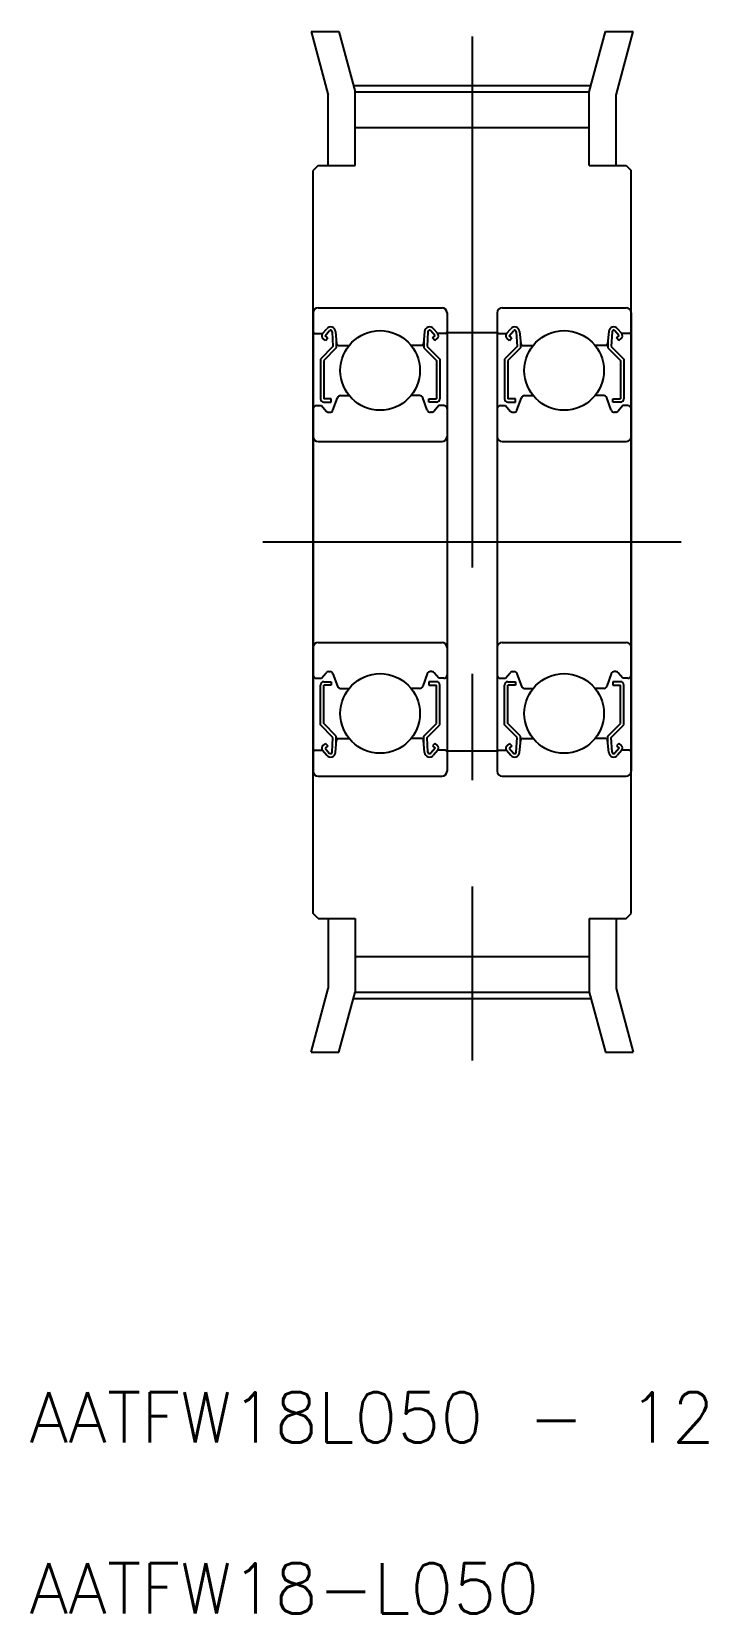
# Model space of a CAD drawing. Extents: x 22 to 62.4, y 0.3 to 94.8.
import ezdxf
from ezdxf.enums import TextEntityAlignment as Align

# ---------------------------------------------------------------- set-up
doc = ezdxf.new("R2010")
doc.units = 0
doc.linetypes.add('CENTER', pattern=[50.8, 31.75, -6.35, 6.35, -6.35])
doc.layers.get('0').update_dxf_attribs({"linetype": 'CONTINUOUS'})
doc.layers.add('CENTER', color=1, linetype='CONTINUOUS')
doc.styles.get("Standard").update_dxf_attribs({"font": 'txt.shx', "bigfont": 'bigfont.shx'})

msp = doc.modelspace()

# ---------------------------------------------------------------- linework, layer by layer
at = {"color": 7, "linetype": 'CONTINUOUS'}
for p, q in [((38.689, 94.848), (40.345, 94.848)), ((38.689, 94.848), (39.709, 91.042)), ((40.345, 94.848), (41.309, 91.253)), ((55.309, 91.253), (56.272, 94.848)), ((56.272, 94.848), (57.928, 94.848)), ((56.909, 91.042), (57.928, 94.848)), ((39.709, 86.848), (39.709, 91.042)), ((41.309, 86.848), (41.309, 91.253)), ((41.309, 91.253), (55.309, 91.253)), ((55.309, 86.848), (55.309, 91.253)), ((56.909, 86.848), (56.909, 91.042)), ((41.309, 89.123), (55.309, 89.123)), ((39.109, 86.848), (38.809, 86.548)), ((38.809, 42.148), (38.809, 86.548)), ((39.109, 86.848), (41.309, 86.848)), ((55.309, 86.848), (57.509, 86.848)), ((57.509, 86.848), (57.809, 86.548)), ((57.809, 42.148), (57.809, 86.548)), ((38.809, 78.048), (38.809, 50.648)), ((39.109, 78.348), (46.509, 78.348)), ((46.809, 78.048), (46.809, 50.648)), ((49.809, 78.048), (49.809, 50.648)), ((50.109, 78.348), (57.509, 78.348)), ((57.809, 78.048), (57.809, 50.648)), ((38.909, 76.798), (39.369, 76.798)), ((39.369, 76.798), (39.618, 77.095)), ((39.522, 76.669), (39.772, 76.967)), ((39.675, 76.541), (39.522, 76.669)), ((39.948, 76.908), (39.992, 76.031)), ((40.147, 76.929), (40.212, 76.189)), ((45.47, 76.929), (45.406, 76.189)), ((45.669, 76.908), (45.626, 76.031)), ((46.096, 76.669), (45.845, 76.967)), ((45.943, 76.541), (46.096, 76.669)), ((46.249, 76.798), (45.999, 77.095)), ((46.709, 76.798), (46.249, 76.798)), ((49.809, 76.848), (46.809, 76.848)), ((49.909, 76.798), (50.369, 76.798)), ((50.369, 76.798), (50.618, 77.095)), ((50.522, 76.669), (50.772, 76.967)), ((50.675, 76.541), (50.522, 76.669)), ((50.948, 76.908), (50.992, 76.031)), ((51.147, 76.929), (51.212, 76.189)), ((56.47, 76.929), (56.406, 76.189)), ((56.669, 76.908), (56.626, 76.031)), ((57.096, 76.669), (56.845, 76.967)), ((56.943, 76.541), (57.096, 76.669)), ((57.249, 76.798), (56.999, 77.095)), ((57.709, 76.798), (57.249, 76.798)), ((39.992, 76.031), (39.242, 75.281)), ((39.547, 76.388), (39.394, 76.516)), ((40.192, 75.948), (39.442, 75.198)), ((39.547, 76.388), (39.675, 76.541)), ((40.192, 76.418), (40.192, 75.948)), ((40.311, 76.098), (40.959, 76.098)), ((45.306, 76.098), (44.658, 76.098)), ((45.426, 76.418), (45.426, 75.948)), ((45.426, 75.948), (46.176, 75.198)), ((45.626, 76.031), (46.376, 75.281)), ((46.071, 76.388), (45.943, 76.541)), ((46.071, 76.388), (46.224, 76.516)), ((50.992, 76.031), (50.242, 75.281)), ((50.547, 76.388), (50.394, 76.516)), ((51.192, 75.948), (50.442, 75.198)), ((50.547, 76.388), (50.675, 76.541)), ((51.192, 76.418), (51.192, 75.948)), ((51.311, 76.098), (51.959, 76.098)), ((56.306, 76.098), (55.658, 76.098)), ((56.426, 76.418), (56.426, 75.948)), ((56.426, 75.948), (57.176, 75.198)), ((56.626, 76.031), (57.376, 75.281)), ((57.071, 76.388), (56.943, 76.541)), ((57.071, 76.388), (57.224, 76.516)), ((39.242, 75.281), (39.242, 72.898)), ((39.442, 75.198), (39.442, 72.898)), ((46.176, 75.198), (46.176, 72.898)), ((46.376, 75.281), (46.376, 72.898)), ((50.242, 75.281), (50.242, 72.898)), ((50.442, 75.198), (50.442, 72.898)), ((57.176, 75.198), (57.176, 72.898)), ((57.376, 75.281), (57.376, 72.898)), ((39.892, 72.898), (39.442, 72.898)), ((39.892, 72.698), (39.892, 72.898)), ((39.99, 72.229), (40.259, 72.966)), ((40.447, 73.098), (40.959, 73.098)), ((45.171, 73.098), (44.658, 73.098)), ((45.627, 72.229), (45.358, 72.966)), ((45.726, 72.698), (45.726, 72.898)), ((45.726, 72.898), (46.176, 72.898)), ((50.892, 72.898), (50.442, 72.898)), ((50.892, 72.698), (50.892, 72.898)), ((50.99, 72.229), (51.259, 72.966)), ((51.447, 73.098), (51.959, 73.098)), ((56.171, 73.098), (55.658, 73.098)), ((56.627, 72.229), (56.358, 72.966)), ((56.726, 72.898), (57.176, 72.898)), ((56.726, 72.698), (56.726, 72.898)), ((39.009, 72.498), (39.309, 72.498)), ((39.309, 72.498), (39.584, 72.169)), ((39.442, 72.698), (39.892, 72.698)), ((39.737, 72.098), (39.803, 72.098)), ((46.176, 72.698), (45.726, 72.698)), ((45.88, 72.098), (45.815, 72.098)), ((46.309, 72.498), (46.033, 72.169)), ((46.609, 72.498), (46.309, 72.498)), ((50.009, 72.498), (50.309, 72.498)), ((50.309, 72.498), (50.584, 72.169)), ((50.442, 72.698), (50.892, 72.698)), ((50.737, 72.098), (50.803, 72.098)), ((57.176, 72.698), (56.726, 72.698)), ((56.88, 72.098), (56.815, 72.098)), ((57.309, 72.498), (57.033, 72.169)), ((57.609, 72.498), (57.309, 72.498)), ((39.109, 70.348), (46.509, 70.348)), ((50.109, 70.348), (57.509, 70.348)), ((39.109, 58.348), (46.509, 58.348)), ((50.109, 58.348), (57.509, 58.348)), ((39.009, 56.198), (39.309, 56.198)), ((39.242, 53.415), (39.242, 55.798)), ((39.309, 56.198), (39.584, 56.526)), ((39.442, 55.998), (39.892, 55.998)), ((39.892, 55.798), (39.442, 55.798)), ((39.442, 53.498), (39.442, 55.798)), ((39.737, 56.598), (39.803, 56.598)), ((39.892, 55.998), (39.892, 55.798)), ((39.99, 56.466), (40.259, 55.729)), ((45.627, 56.466), (45.358, 55.729)), ((46.176, 55.998), (45.726, 55.998)), ((45.726, 55.998), (45.726, 55.798)), ((45.726, 55.798), (46.176, 55.798)), ((45.88, 56.598), (45.815, 56.598)), ((46.309, 56.198), (46.033, 56.526)), ((46.176, 53.498), (46.176, 55.798)), ((46.609, 56.198), (46.309, 56.198)), ((46.376, 53.415), (46.376, 55.798)), ((50.009, 56.198), (50.309, 56.198)), ((50.242, 53.415), (50.242, 55.798)), ((50.309, 56.198), (50.584, 56.526)), ((50.442, 55.998), (50.892, 55.998)), ((50.442, 53.498), (50.442, 55.798)), ((50.892, 55.798), (50.442, 55.798)), ((50.737, 56.598), (50.803, 56.598)), ((50.892, 55.998), (50.892, 55.798)), ((50.99, 56.466), (51.259, 55.729)), ((56.627, 56.466), (56.358, 55.729)), ((56.726, 55.998), (56.726, 55.798)), ((57.176, 55.998), (56.726, 55.998)), ((56.726, 55.798), (57.176, 55.798)), ((56.88, 56.598), (56.815, 56.598)), ((57.309, 56.198), (57.033, 56.526)), ((57.176, 53.498), (57.176, 55.798)), ((57.609, 56.198), (57.309, 56.198)), ((57.376, 53.415), (57.376, 55.798)), ((40.447, 55.598), (40.959, 55.598)), ((40.575, 55.598), (40.575, 55.598)), ((40.703, 55.598), (40.703, 55.598)), ((45.171, 55.598), (44.658, 55.598)), ((51.447, 55.598), (51.959, 55.598)), ((51.575, 55.598), (51.575, 55.598)), ((51.703, 55.598), (51.703, 55.598)), ((56.171, 55.598), (55.658, 55.598)), ((39.992, 52.665), (39.242, 53.415)), ((40.192, 52.748), (39.442, 53.498)), ((45.426, 52.748), (46.176, 53.498)), ((45.626, 52.665), (46.376, 53.415)), ((50.992, 52.665), (50.242, 53.415)), ((51.192, 52.748), (50.442, 53.498)), ((56.426, 52.748), (57.176, 53.498)), ((56.626, 52.665), (57.376, 53.415)), ((39.547, 52.308), (39.394, 52.18)), ((39.675, 52.155), (39.522, 52.027)), ((39.522, 52.027), (39.772, 51.728)), ((39.547, 52.308), (39.675, 52.155)), ((39.948, 51.788), (39.992, 52.665)), ((40.147, 51.767), (40.212, 52.506)), ((40.192, 52.278), (40.192, 52.748)), ((40.311, 52.598), (40.959, 52.598)), ((45.306, 52.598), (44.658, 52.598)), ((45.47, 51.767), (45.406, 52.506)), ((45.426, 52.278), (45.426, 52.748)), ((45.669, 51.788), (45.626, 52.665)), ((46.096, 52.027), (45.845, 51.728)), ((46.071, 52.308), (45.943, 52.155)), ((45.943, 52.155), (46.096, 52.027)), ((46.071, 52.308), (46.224, 52.18)), ((50.547, 52.308), (50.394, 52.18)), ((50.675, 52.155), (50.522, 52.027)), ((50.522, 52.027), (50.772, 51.728)), ((50.547, 52.308), (50.675, 52.155)), ((50.948, 51.788), (50.992, 52.665)), ((51.147, 51.767), (51.212, 52.506)), ((51.192, 52.278), (51.192, 52.748)), ((51.311, 52.598), (51.959, 52.598)), ((56.306, 52.598), (55.658, 52.598)), ((56.47, 51.767), (56.406, 52.506)), ((56.426, 52.278), (56.426, 52.748)), ((56.669, 51.788), (56.626, 52.665)), ((57.096, 52.027), (56.845, 51.728)), ((57.071, 52.308), (56.943, 52.155)), ((56.943, 52.155), (57.096, 52.027)), ((57.071, 52.308), (57.224, 52.18)), ((38.909, 51.898), (39.369, 51.898)), ((39.369, 51.898), (39.618, 51.6)), ((46.249, 51.898), (45.999, 51.6)), ((46.709, 51.898), (46.249, 51.898)), ((49.809, 51.848), (46.809, 51.848)), ((49.909, 51.898), (50.369, 51.898)), ((50.369, 51.898), (50.618, 51.6)), ((57.249, 51.898), (56.999, 51.6)), ((57.709, 51.898), (57.249, 51.898)), ((39.109, 50.348), (46.509, 50.348)), ((50.109, 50.348), (57.509, 50.348)), ((39.109, 41.848), (38.809, 42.148)), ((39.109, 41.848), (41.309, 41.848)), ((39.709, 41.848), (39.709, 37.653)), ((41.309, 41.848), (41.309, 37.443)), ((55.309, 41.848), (57.509, 41.848)), ((55.309, 41.848), (55.309, 37.443)), ((56.909, 41.848), (56.909, 37.653)), ((57.509, 41.848), (57.809, 42.148)), ((41.309, 39.573), (55.309, 39.573)), ((38.689, 33.848), (39.709, 37.653)), ((40.345, 33.848), (41.309, 37.443)), ((41.309, 37.443), (55.309, 37.443)), ((55.309, 37.443), (56.272, 33.848)), ((56.909, 37.653), (57.928, 33.848)), ((38.689, 33.848), (40.345, 33.848)), ((56.272, 33.848), (57.928, 33.848))]:
    msp.add_line(p, q, dxfattribs=at)
for centre in [(42.809, 74.598), (53.809, 74.598), (42.809, 54.098), (53.809, 54.098)]:
    msp.add_circle(centre, 2.381, dxfattribs=at)
for centre, radius, start, end in [((39.109, 78.048), 0.3, 90, 180), ((46.509, 78.048), 0.3, 0, 90), ((50.109, 78.048), 0.3, 90, 180), ((57.509, 78.048), 0.3, 0, 90), ((38.909, 76.898), 0.1, 180, 270), ((39.522, 76.669), 0.2, 140.00197, 230.08631), ((39.848, 76.902), 0.3, 4.99676, 140.00197), ((39.849, 76.903), 0.1, 2.81979, 140.00215), ((45.769, 76.902), 0.3, 39.99803, 175.00324), ((45.769, 76.903), 0.1, 39.99785, 177.18021), ((46.095, 76.669), 0.2, 309.91369, 39.99803), ((46.709, 76.898), 0.1, 270, 0), ((49.909, 76.898), 0.1, 180, 270), ((50.522, 76.669), 0.2, 140.00197, 230.08631), ((50.848, 76.902), 0.3, 4.99676, 140.00197), ((50.849, 76.903), 0.1, 2.81979, 140.00215), ((56.769, 76.902), 0.3, 39.99803, 175.00324), ((56.769, 76.903), 0.1, 39.99785, 177.18021), ((57.095, 76.669), 0.2, 309.91369, 39.99803), ((57.709, 76.898), 0.1, 270, 0), ((40.311, 76.198), 0.1, 184.99676, 269.99912), ((45.306, 76.198), 0.1, 270.00088, 355.00324), ((51.311, 76.198), 0.1, 184.99676, 269.99912), ((56.306, 76.198), 0.1, 270.00088, 355.00324), ((39.442, 72.898), 0.2, 180, 270), ((40.447, 72.898), 0.2, 90, 159.99165), ((45.171, 72.898), 0.2, 20.00835, 90), ((46.176, 72.898), 0.2, 270, 0), ((50.442, 72.898), 0.2, 180, 270), ((51.447, 72.898), 0.2, 90, 159.99165), ((56.171, 72.898), 0.2, 20.00835, 90), ((57.176, 72.898), 0.2, 270, 0), ((39.009, 72.298), 0.2, 90, 180), ((39.737, 72.298), 0.2, 219.9952, 270), ((39.803, 72.298), 0.2, 270, 339.99165), ((45.815, 72.298), 0.2, 200.00835, 270), ((45.88, 72.298), 0.2, 270, 320.0048), ((46.609, 72.298), 0.2, 0, 90), ((50.009, 72.298), 0.2, 90, 180), ((50.737, 72.298), 0.2, 219.9952, 270), ((50.803, 72.298), 0.2, 270, 339.99165), ((56.815, 72.298), 0.2, 200.00835, 270), ((56.88, 72.298), 0.2, 270, 320.0048), ((57.609, 72.298), 0.2, 0, 90), ((39.109, 70.648), 0.3, 180, 270), ((46.509, 70.648), 0.3, 270, 0), ((50.109, 70.648), 0.3, 180, 270), ((57.509, 70.648), 0.3, 270, 0), ((39.109, 58.048), 0.3, 90, 180), ((46.509, 58.048), 0.3, 0, 90), ((50.109, 58.048), 0.3, 90, 180), ((57.509, 58.048), 0.3, 0, 90), ((39.009, 56.398), 0.2, 180, 270), ((39.442, 55.798), 0.2, 90, 180), ((39.737, 56.398), 0.2, 90, 140.0048), ((39.803, 56.398), 0.2, 20.00835, 90), ((45.815, 56.398), 0.2, 90, 159.99165), ((45.88, 56.398), 0.2, 39.9952, 90), ((46.176, 55.798), 0.2, 0, 90), ((46.609, 56.398), 0.2, 270, 0), ((50.009, 56.398), 0.2, 180, 270), ((50.442, 55.798), 0.2, 90, 180), ((50.737, 56.398), 0.2, 90, 140.0048), ((50.803, 56.398), 0.2, 20.00835, 90), ((56.815, 56.398), 0.2, 90, 159.99165), ((56.88, 56.398), 0.2, 39.9952, 90), ((57.176, 55.798), 0.2, 0, 90), ((57.609, 56.398), 0.2, 270, 0), ((40.447, 55.798), 0.2, 200.00835, 270), ((45.171, 55.798), 0.2, 270, 339.99165), ((51.447, 55.798), 0.2, 200.00835, 270), ((56.171, 55.798), 0.2, 270, 339.99165), ((39.522, 52.026), 0.2, 129.91369, 219.99803), ((40.311, 52.498), 0.1, 90.00088, 175.00324), ((45.306, 52.498), 0.1, 4.99676, 89.99912), ((46.095, 52.026), 0.2, 320.00197, 50.08631), ((50.522, 52.026), 0.2, 129.91369, 219.99803), ((51.311, 52.498), 0.1, 90.00088, 175.00324), ((56.306, 52.498), 0.1, 4.99676, 89.99912), ((57.095, 52.026), 0.2, 320.00197, 50.08631), ((38.909, 51.798), 0.1, 90, 180), ((39.848, 51.793), 0.3, 219.99803, 355.00324), ((39.849, 51.793), 0.1, 219.99785, 357.18021), ((45.769, 51.793), 0.3, 184.99676, 320.00197), ((45.769, 51.793), 0.1, 182.81979, 320.00215), ((46.709, 51.798), 0.1, 0, 90), ((49.909, 51.798), 0.1, 90, 180), ((50.848, 51.793), 0.3, 219.99803, 355.00324), ((50.849, 51.793), 0.1, 219.99785, 357.18021), ((56.769, 51.793), 0.3, 184.99676, 320.00197), ((56.769, 51.793), 0.1, 182.81979, 320.00215), ((57.709, 51.798), 0.1, 0, 90), ((39.109, 50.648), 0.3, 180, 270), ((46.509, 50.648), 0.3, 270, 0), ((50.109, 50.648), 0.3, 180, 270), ((57.509, 50.648), 0.3, 270, 0)]:
    msp.add_arc(centre, radius, start, end, dxfattribs=at)
at = {"layer": 'CENTER', "color": 1, "linetype": 'CENTER'}
for p, q in [((48.309, 94.562), (48.309, 33.349)), ((41.207, 91.633), (55.41, 91.633)), ((35.809, 64.348), (60.809, 64.348)), ((41.207, 37.063), (55.41, 37.063))]:
    msp.add_line(p, q, dxfattribs=at)

# ---------------------------------------------------------------- texts
at = {"color": 7, "linetype": 'CONTINUOUS'}
for s, p in [('AATFW18L050 - 12', (21.852, 9.634)), ('AATFW18-L050', (21.852, -0.586))]:
    msp.add_text(s, height=3, dxfattribs=at).set_placement(p, align=Align.BOTTOM_LEFT)

doc.saveas('drawing.dxf')
